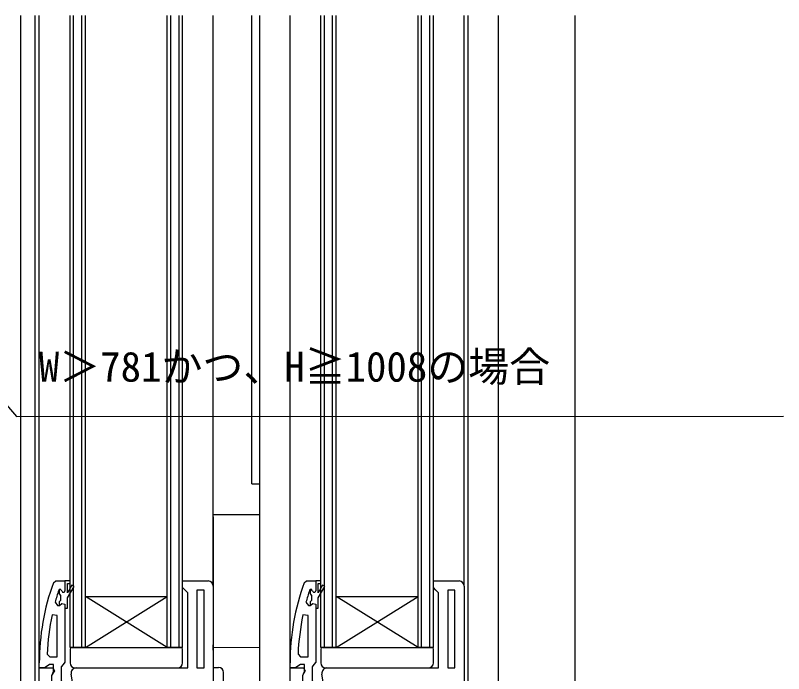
# Model space of a CAD drawing. Units: millimetres, scale not verified. Extents: x -525 to 525, y -783 to 778.
# Drawn here: x -62.4 to 87.7, y 68.5 to 197.1 of the extents above; entities that cross this region are included whole.
import ezdxf
from ezdxf.enums import TextEntityAlignment as Align

# ---------------------------------------------------------------- set-up
doc = ezdxf.new("R2010")
doc.units = ezdxf.units.MM
doc.header["$LTSCALE"] = 4
for name, color, linetype in [('0-2_YKK_11', 7, 'Continuous'), ('0-4_YKK_12', 2, 'Continuous'), ('0-5_YKK_13', 4, 'Continuous'), ('0-6_YKK_D', 6, 'Continuous')]:
    doc.layers.add(name, color=color, linetype=linetype)
doc.styles.add('ＭＳ ゴシック', font='')
doc.styles.get('ＭＳ ゴシック').set_extended_font_data('MS Gothic')

msp = doc.modelspace()

# ---------------------------------------------------------------- linework, layer by layer
at = {"layer": '0-2_YKK_11'}
for points in [[(-54.949, 86.289), (-54.479, 86.619), (-52.7, 86.619), (-52.7, 84.719)], [(-53.3, 84.719), (-53.6, 85.019), (-53.608, 85.019), (-53.8, 84.949), (-53.8, 84.113), (-53.538, 83.815), (-53.538, 82.823), (-53.8, 82.525), (-53.8, 81.819), (-53.775, 81.819), (-53.291, 82.194), (-52.7, 82.119), (-52.7, 81.319), (-52.2, 81.319), (-52.2, 83.319), (-50.916, 85.544), (-51.349, 85.794), (-52.2, 84.319), (-52.2, 86.119), (-51.7, 86.119), (-51.7, 86.619), (-52.7, 86.619), (-52.7, 84.719)], [(-50.5, 69.619), (-28.7, 69.619), (-28.7, 84.319), (-29.2, 84.819), (-29.7, 85.319), (-29.7, 86.619), (-24.7, 86.619)], [(-23.7, 85.619), (-23.7, 49.119), (-23.7, 31.619)], [(-5.949, 86.289), (-5.479, 86.619), (-3.7, 86.619), (-3.7, 84.719)], [(-4.3, 84.719), (-4.6, 85.019), (-4.608, 85.019), (-4.8, 84.949), (-4.8, 84.113), (-4.538, 83.815), (-4.538, 82.823), (-4.8, 82.525), (-4.8, 81.819), (-4.775, 81.819), (-4.291, 82.194), (-3.7, 82.119), (-3.7, 81.319), (-3.2, 81.319), (-3.2, 83.319), (-1.916, 85.544), (-2.349, 85.794), (-3.2, 84.319), (-3.2, 86.119), (-2.7, 86.119), (-2.7, 86.619), (-3.7, 86.619), (-3.7, 84.719)], [(-1.5, 69.619), (20.3, 69.619), (20.3, 84.319), (19.8, 84.819), (19.3, 85.319), (19.3, 86.619), (24.3, 86.619)], [(25.3, 85.619), (25.3, 49.119), (25.3, 31.619)], [(-53.3, 84.719), (-53.6, 85.019), (-53.608, 85.019), (-53.8, 84.949), (-53.892, 84.814)], [(-4.3, 84.719), (-4.6, 85.019), (-4.608, 85.019), (-4.8, 84.949), (-4.892, 84.814)], [(-52.7, 81.319), (-52.7, 70.773), (-53.05, 70.296), (-53.4, 69.819), (-53.4, 67.119), (-51.607, 64.816), (-51.205, 64.619), (-50.7, 64.119), (-50.7, 63.119), (-52.177, 63.119), (-55.287, 67.101)], [(-54.612, 82.451), (-54.13, 81.819), (-53.775, 81.819), (-53.291, 82.194), (-52.7, 82.119), (-52.7, 81.319)], [(-3.7, 81.319), (-3.7, 70.773), (-4.05, 70.296), (-4.4, 69.819), (-4.4, 67.119), (-2.607, 64.816), (-2.205, 64.619), (-1.7, 64.119), (-1.7, 63.119), (-3.177, 63.119), (-6.287, 67.101)], [(-5.612, 82.451), (-5.13, 81.819), (-4.775, 81.819), (-4.291, 82.194), (-3.7, 82.119), (-3.7, 81.319)], [(-54.2, 71.819), (-54.2, 79.89), (-55.19, 79.993)], [(-5.2, 71.819), (-5.2, 79.89), (-6.19, 79.993)], [(-56.154, 72.342), (-55.655, 71.819), (-54.2, 71.819)], [(-7.154, 72.342), (-6.655, 71.819), (-5.2, 71.819)], [(-55.1, 68.518), (-54.9, 68.918), (-54.9, 70.319), (-55.7, 70.319), (-56.177, 69.969), (-56.654, 69.619), (-57.7, 69.619), (-57.7, 70.619)], [(-6.1, 68.518), (-5.9, 68.918), (-5.9, 70.319), (-6.7, 70.319), (-7.177, 69.969), (-7.654, 69.619), (-8.7, 69.619), (-8.7, 70.619)], [(-57.7, 31.619), (-57.2, 32.119), (-56.4, 32.119), (-56.4, 30.919), (-55.2, 30.919), (-55.2, 36.319), (-56.4, 36.319), (-56.4, 35.119), (-57.7, 35.119), (-57.7, 49.119), (-57.7, 69.619), (-55.077, 69.619), (-54.758, 69.043), (-55.3, 68.176), (-55.3, 62.819), (-50.493, 62.819), (-51.485, 68.445)], [(-8.7, 31.619), (-8.2, 32.119), (-7.4, 32.119), (-7.4, 30.919), (-6.2, 30.919), (-6.2, 36.319), (-7.4, 36.319), (-7.4, 35.119), (-8.7, 35.119), (-8.7, 49.119), (-8.7, 69.619), (-6.077, 69.619), (-5.758, 69.043), (-6.3, 68.176), (-6.3, 62.819), (-1.493, 62.819), (-2.485, 68.445)]]:
    msp.add_lwpolyline(points, dxfattribs=at)
for points in [[(-25.5, 69.619), (-25.5, 84.819), (-26.9, 84.819), (-26.9, 69.619)], [(23.5, 69.619), (23.5, 84.819), (22.1, 84.819), (22.1, 69.619)]]:
    msp.add_lwpolyline(points, close=True, dxfattribs=at)
for centre, radius, start, end in [((-11.7, 70.619), 46, 160.08295, 180), ((-24.7, 85.619), 1, 0.00001, 89.99999), ((37.3, 70.619), 46, 160.08295, 180), ((24.3, 85.619), 1, 0.00001, 89.99999), ((-11.7, 70.669), 44.5, 161.46617, 164.64706), ((-53, 84.719), 0.3, 179.99999, 0.00001), ((-53, 84.719), 0.3, 179.99999, 0.00001), ((37.3, 70.669), 44.5, 161.46617, 164.64706), ((-4, 84.719), 0.3, 179.99999, 0.00001), ((-4, 84.719), 0.3, 179.99999, 0.00001), ((-8.787, 70.256), 47.413, 168.14921, 177.47845), ((40.213, 70.256), 47.413, 168.14921, 177.47845), ((-50.5, 68.619), 1, 90, 189.99998), ((-1.5, 68.619), 1, 90, 189.99998)]:
    msp.add_arc(centre, radius, start, end, dxfattribs=at)
at = {"layer": '0-4_YKK_12'}
for p, q in [((-61.3, 35.893), (-61.3, 197.119)), ((-58.5, 35.926), (-58.517, 197.119)), ((-57.7, 69.119), (-57.7, 197.119)), ((-51.7, 73.619), (-51.7, 197.119)), ((-51, 73.619), (-51, 197.119)), ((-49.4, 73.619), (-49.4, 197.119)), ((-48.7, 73.619), (-48.7, 197.119)), ((-32.7, 73.619), (-32.7, 197.119)), ((-32, 73.619), (-32, 197.119)), ((-30.4, 73.619), (-30.4, 197.119)), ((-29.7, 73.619), (-29.7, 197.119)), ((-23.7, 85.619), (-23.7, 197.119)), ((-16.2, 105.619), (-16.2, 197.119)), ((-14.6, 41.619), (-14.6, 197.119)), ((-8.7, 69.119), (-8.7, 197.119)), ((-2.7, 73.619), (-2.7, 197.119)), ((-2, 73.619), (-2, 197.119)), ((-0.4, 73.619), (-0.4, 197.119)), ((0.3, 73.619), (0.3, 197.119)), ((16.3, 73.619), (16.3, 197.119)), ((17, 73.619), (17, 197.119)), ((18.6, 73.619), (18.6, 197.119)), ((19.3, 73.619), (19.3, 197.119)), ((25.3, 85.619), (25.3, 197.119)), ((26.1, 36.926), (26.1, 197.119)), ((32, 38.119), (32, 197.119)), ((47, 17.119), (47, 197.119)), ((-16.2, 105.619), (-14.6, 105.619)), ((-48.7, 83.619), (-32.7, 83.619)), ((-48.7, 73.619), (-32.7, 83.619)), ((-32.7, 73.619), (-48.7, 83.619)), ((0.3, 83.619), (16.3, 83.619)), ((0.3, 73.619), (16.3, 83.619)), ((16.3, 73.619), (0.3, 83.619)), ((-48.7, 73.619), (-51.7, 73.619)), ((-48.7, 73.619), (-32.7, 73.619)), ((-29.7, 73.619), (-32.7, 73.619)), ((0.3, 73.619), (-2.7, 73.619)), ((0.3, 73.619), (16.3, 73.619)), ((19.3, 73.619), (16.3, 73.619))]:
    msp.add_line(p, q, dxfattribs=at)
at = {"layer": '0-5_YKK_13'}
for p, q in [((-23.7, 99.619), (-14.6, 99.619)), ((-23.7, 99.119), (-23.7, 99.619)), ((-23.7, 99.119), (-23.7, 74.119)), ((-51.4, 73.619), (-30, 73.619)), ((-23.7, 73.119), (-23.7, 73.619)), ((-2.4, 73.619), (19, 73.619)), ((-51.7, 73.319), (-51.7, 70.619)), ((-29.7, 70.619), (-29.7, 73.319)), ((-23.7, 73.119), (-23.7, 44.119)), ((-2.7, 73.319), (-2.7, 70.619)), ((19.3, 70.619), (19.3, 73.319)), ((-50.7, 69.619), (-30.7, 69.619)), ((-23.7, 69.719), (-22.7, 69.719)), ((-1.7, 69.619), (18.3, 69.619)), ((-21.7, 60.719), (-21.7, 68.719))]:
    msp.add_line(p, q, dxfattribs=at)
for points in [[(-14.6, 73.54), (-23.7, 73.619), (-23.7, 74.119)], [(-23.7, 69.719), (-23.7, 60.719), (-23.7, 57.119)]]:
    msp.add_lwpolyline(points, dxfattribs=at)
for centre, radius, start, end in [((-51.4, 73.319), 0.3, 90, 180), ((-30, 73.319), 0.3, 0, 90), ((-2.4, 73.319), 0.3, 90, 180), ((19, 73.319), 0.3, 0, 90), ((-50.7, 70.619), 1, 180, 270), ((-30.7, 70.619), 1, 270, 0), ((-1.7, 70.619), 1, 180, 270), ((18.3, 70.619), 1, 270, 0), ((-22.7, 68.719), 1, 0, 90)]:
    msp.add_arc(centre, radius, start, end, dxfattribs=at)
at = {"layer": '0-6_YKK_D'}
msp.add_lwpolyline([(-85.172, 145.51), (-83.507, 143.579), (-62.131, 118.769), (87.718, 118.787)], dxfattribs=at)

# ---------------------------------------------------------------- texts
at = {"layer": '0-6_YKK_D', "style": 'ＭＳ ゴシック'}
msp.add_text('W＞781かつ、H≧1008の場合', height=5.865, dxfattribs=at).set_placement((-57.791, 123.801), align=Align.BOTTOM_LEFT)

doc.saveas('drawing.dxf')
